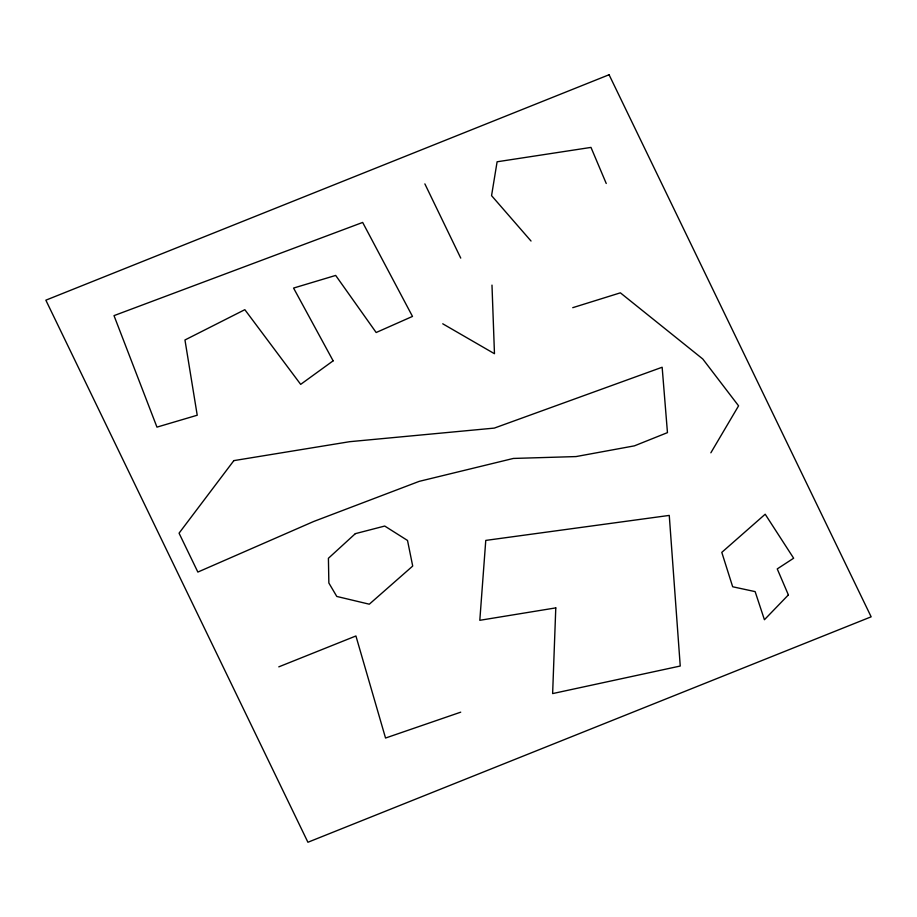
<?xml version="1.0" encoding="UTF-8"?>
<svg xmlns="http://www.w3.org/2000/svg" width="917" height="917" viewBox="0 0 917 917"><rect width="100%" height="100%" fill="white"/><g stroke="black" fill="none" stroke-linecap="round" stroke-linejoin="round"><path stroke-width="1.38" d="M710.858 452.803L738.575 405.841L702.777 358.994L620.373 292.832L572.747 307.676M278.791 666.854L355.922 635.974L385.541 738.036L460.712 712.177M442.739 323.793L494.469 353.721L491.982 285.107M531.023 241.022L491.558 195.642L497.106 161.782L590.984 147.408L606.24 183.492M424.869 183.881L460.747 258.101M555.782 607.891L552.63 693.584L680.242 666.029L669.261 515.411L485.769 540.411L479.809 620.305L555.782 607.891M233.846 460.621L179.056 533.178L197.854 572.07L313.683 521.486L419.218 481.356L513.36 458.443L576.014 456.574L634.404 445.857L667.461 432.629L662.154 367.247L494.297 428.101L349.641 441.696L233.846 460.621M788.379 594.915L764.423 619.732L755.138 591.614L732.672 586.765L721.794 552.366L765.191 514.231L793.641 558.212L777.249 568.918L788.379 594.915M355.337 533.66L328.412 558.281L328.859 583.017L336.791 596.451L369.299 604.2L412.707 566.064L407.515 540.457L384.727 526.049L355.337 533.66M333.135 360.828L300.673 384.372L244.839 309.682L184.959 339.978L197.224 415.229L156.956 427.127L114.006 315.631L362.662 222.441L412.49 316.411L376.165 332.516L335.679 275.432L293.566 288.064L333.135 360.828M609.083 74.747L45.85 300.18L307.917 842.253L871.15 616.82L609.083 74.747"/></g></svg>
